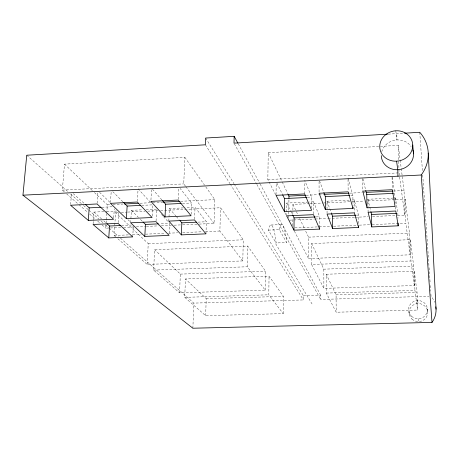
<?xml version="1.0" encoding="UTF-8"?>
<svg xmlns="http://www.w3.org/2000/svg" width="459" height="459" viewBox="0 0 459 459"><rect width="100%" height="100%" fill="white"/><g stroke="black" fill="none" stroke-linecap="round" stroke-linejoin="round"><path stroke-width="0.34" stroke-dasharray="2.29 1.72" d="M311.586 264.493L311.615 243.551L410.317 239.684L413.679 266.065L414.282 285.555L323.882 288.355L311.586 264.493L410.96 260.976L414.282 285.555M311.644 208.237L311.655 197.267L304.707 180.312M313.514 213.963L313.52 201.811L309.291 202.006M367.986 200.899L405.154 199.172L409.474 233.08L410.128 254.82L308.511 258.526L308.563 237.154L304.885 229.443M120.465 238.169L193.83 303.106L303.416 299.934L303.433 295.705L234.354 184.3M304.656 193.939L304.701 181.747M292.767 225.805L292.825 217.95M292.853 214.382L292.876 210.813M292.882 210.102L292.928 204.393L309.366 203.624M286.623 215.868L286.743 203.062L308.586 202.04M288.768 218.054L288.831 210.968M288.837 210.256L288.935 198.913M283.214 313.629L283.392 296.371L269.06 276.157L185.465 278.957L184.707 297.34L205.643 315.689L283.214 313.629L268.785 294.81L269.06 276.157M276.048 194.61L276.192 183.187M265.227 290.174L265.531 271.171L247.728 246.058L154.643 249.707L153.599 270.081L179.549 292.825L265.227 290.174L247.281 266.765L247.728 246.058M275.675 194.811L267.827 179.589L268.251 152.681L398.303 145.371L400.099 159.485M117.843 238.749L147.132 264.418L242.8 260.924L243.287 239.793L220.584 207.755L187.014 209.315M242.8 260.924L219.867 231.02L220.584 207.755M199.091 224.095L214.055 223.441L214.835 199.642L204.984 185.746M205.643 315.689L206.229 298.666L185.465 278.957M205.959 233.849L206.384 221.754L195.041 207.353L185.78 207.789M194.576 219.264L195.041 207.353M192.872 328.219L193.83 303.106M191.139 214.33L191.598 202.987L180.106 188.397M185.465 186.159L183.732 183.898L184.874 157.368L64.49 164.138L62.349 190.124L64.495 192M179.549 292.825L180.353 274.109L154.643 249.707M178.212 199.349L178.717 188.115M168.809 221.106L168.969 217.623M169.004 216.923L169.4 208.552L185.069 207.818M169.193 233.27L169.658 223.372L159.692 223.814M156.066 220.98L156.639 209.843M152.141 216.109L152.738 204.84L141.361 205.38M147.132 264.418L148.246 243.631L115.588 212.637L114.716 226.201M150.942 199.969L151.499 189.492M137.356 201.329L137.998 190.175M130.66 222.804L130.867 219.339M130.907 218.645L131.4 210.331L142.634 209.809M132.731 236.913L133.345 226.373M115.714 236.884L114.113 235.484L114.67 226.918M118.106 222.672L118.766 212.305M110.458 202.631L111.198 191.529M113.706 217.859L114.297 208.759M120.728 227.515L105.765 228.169L106.293 220.383M106.339 219.672L106.718 214.009M106.769 213.303L107.337 204.806L93.917 192.069M97.113 203.274L97.893 192.201M93.097 223.785L93.297 221.031M93.343 220.343L93.934 212.087L103.9 211.622M70.623 204.559L71.495 193.532M388.239 134.131L403.765 133.225M62.349 190.124L183.732 183.898M267.827 179.589L398.332 172.894M107.337 204.806L110.189 204.668M113.034 204.536L123.001 204.054M140.087 203.234L152.187 202.654M152.899 202.62L162.153 202.172M180.662 201.283L214.835 199.642M306.119 195.253L318.271 194.668M318.988 194.633L323.274 194.427M349.724 193.159L361.881 192.573M362.593 192.539L365.456 192.401M393.334 191.064L404.058 190.548L404.763 215.116L396.169 215.495M101.823 207.261L112.335 206.762M182.475 203.423L191.598 202.987M307.375 197.468L311.655 197.267M350.762 195.402L352.879 195.304L353.005 205.655M106.752 211.484L116.718 211.02M146.14 209.643L156.674 209.149M327.055 213.355L327.009 201.18L349.179 200.141M352.042 200.004L354.187 199.906L358.485 215.059L358.617 224.715M368.095 212.247L367.877 199.263L395.463 197.972L397.861 213.326L397.987 218.186M115.588 212.637L118.445 212.506M121.302 212.374L127.017 212.104M127.734 212.075L144.872 211.278M147.729 211.146L159.875 210.578M160.587 210.543L186.302 209.35M310.083 203.595L322.952 202.993M323.664 202.964L351.542 201.667M352.26 201.633L364.412 201.065M121.492 225.495L131.32 225.059M197.972 222.127L206.384 221.754M316.102 216.923L319.659 216.768L319.671 227.733M356.379 215.151L358.485 215.059M123.574 227.389L133.552 226.953M136.398 226.832L145.664 226.425M146.375 226.396L158.487 225.868M161.333 225.742L171.31 225.306M174.156 225.18L181.993 224.841M182.705 224.807L198.38 224.124M289.468 220.148L293.049 219.993M293.76 219.964L314.53 219.058M315.247 219.023L327.422 218.495M328.133 218.461L354.635 217.308M355.346 217.273L368.238 216.711M372.536 216.522L395.451 215.523M270.976 225.008L281.78 224.543M114.113 235.484L129.122 234.853M132.691 234.698L141.269 234.337M145.555 234.159L165.561 233.315M168.419 233.195L177.708 232.799M182.711 232.587L202.717 231.743M205.575 231.623L219.867 231.02M294.902 227.853L318.523 226.861M319.234 226.826L330.692 226.344M333.555 226.224L358.605 225.168M359.322 225.139L371.492 224.623M372.209 224.594L405.848 223.177L410.128 254.82M268.377 230.114L279.353 229.655L286.623 242.553L276.106 242.972A27.391 4.768 87.8 0 0 268.377 230.114L276.106 242.972M148.246 243.631L243.287 239.793M308.563 237.154L409.474 233.08M153.599 270.081L247.281 266.765M180.353 274.109L265.531 271.171M311.615 243.551L323.836 269.163L413.679 266.065M326.257 274.235L414.345 271.286L417.036 292.4L417.598 310.06L336.183 312.223L326.32 293.083L326.257 274.235L336.074 294.804L336.183 312.223M184.707 297.34L268.785 294.81M326.32 293.083L414.942 290.415L417.598 310.06M303.433 295.705L320.669 295.194L320.675 299.434L428.901 296.302M206.229 298.666L283.392 296.371M336.074 294.804L417.036 292.4M66.635 193.882L78.432 204.215M78.965 204.685L87.543 212.196M89.683 214.078L95.581 219.241M97.727 221.123L99.867 222.999M102.013 224.881L105.765 228.169M26.742 155.222L68.517 192.195M70.657 194.088L81.369 203.572M83.509 205.466L88.329 209.734M88.868 210.205L99.041 219.213M101.187 221.106L103.327 223.005M105.467 224.899L108.68 227.744M109.219 228.215L118.319 236.276M73.205 193.583L84.404 203.578M93.934 212.087L101.743 219.052M103.826 220.911L106.425 223.235M64.49 164.138L93.401 191.575M99.534 192.304L110.326 202.7M127.9 219.637L130.413 222.064M112.776 191.632L123.178 202.08M131.4 210.331L138.423 217.388M140.431 219.402L142.439 221.416M138.079 188.781L150.374 202.247M161.482 214.416L162.922 216M163.404 216.528L168.694 222.322M152.514 189.171L161.878 199.923M169.4 208.552L175.854 215.959M176.313 216.487L179.079 219.66M185.895 186.721L214.055 223.441M184.874 157.368L204.571 185.166M205.414 144.797L229.913 183.583M230.298 184.191L303.416 299.934M205.661 138.039L233.975 183.692M275.664 243.769L312.028 303.933M234.348 143.759L256.535 183.772M256.879 184.398L320.675 299.434M238.284 143.874L259.823 183.428M260.161 184.059L320.669 295.194M284.827 212.569L286.135 215.105M294.391 231.129L308.511 258.526M276.829 183.009L282.365 194.203M286.743 203.062L290.409 210.48M290.713 211.1L292.549 214.806M268.251 152.681L281.952 181.403M282.262 182.039L287.741 193.526M292.928 204.393L297.834 214.669M299.67 218.524L304.575 228.806M313.52 201.811L319.659 216.768M319.544 180.898L323.647 192.028M327.009 201.18L331.335 212.936M348.008 178.115L352.879 195.304M362.931 178.758L365.594 189.808M367.877 199.263L370.711 211.025M408.94 312.24L409.451 315.109M392.221 177.272L394.729 193.308L394.906 200.262M418.281 318.798L418.665 321.593M404.763 215.116L399.049 172.859L398.951 169.337M395.79 130.781L396.972 139.938L396.805 133.632M417.696 300.519L418.086 303.542M400.191 160.191L401.177 167.96M401.269 168.665L404.058 190.548M427.455 309.377L427.719 312.298M419.767 132.29L422.418 170.782M422.71 175.063L429.039 267.012M429.09 267.723L429.578 274.855M429.63 275.566L430.123 282.692M430.318 285.544L430.708 291.247M430.903 294.099L431.053 296.239A22.48 21.751 1.8 0 1 434.633 302.297M414.345 271.286L414.942 290.415M410.317 239.684L410.96 260.976M405.154 199.172L405.848 223.177M398.303 145.371L398.934 168.631M395.463 197.972L395.601 203.463M395.692 206.9L395.796 211.02M392.038 177.26L392.33 189.01M362.616 178.752L362.805 191.128M354.187 199.906L354.348 212.861M348.025 179.486L348.146 191.151M323.836 269.163L323.882 288.355M319.068 181.632L319.08 193.245M381.756 151.763A16.18 14.86 -11.8 0 1 394.906 140.179A16.18 14.86 -11.8 0 1 411.132 146.547M279.353 229.655A27.442 4.464 87.8 0 1 286.623 242.553M411.545 316.314A9.455 9.14 2.8 0 0 427.214 311.759A9.455 9.14 2.8 0 0 415.257 300.903A9.455 9.14 2.8 0 0 411.545 316.314M412.016 319.137A9.329 9.031 3.5 0 0 427.478 314.65A9.329 9.031 3.5 0 0 415.682 303.915A9.329 9.031 3.5 0 0 412.016 319.137"/><path stroke-width="0.69" d="M319.671 227.733L319.671 229.098L293.989 230.171L294.076 217.899L292.853 215.426M288.94 198.208L288.958 196.079L288.045 194.163M284.385 211.524L276.037 195.322L304.656 193.939L311.638 210.291L284.385 211.524L284.517 198.558L282.669 194.828M435.832 306.819A22.48 21.751 1.8 0 1 431.999 322.413L192.872 328.219L22.95 195.19L26.742 155.222L205.414 144.797L205.661 138.039L234.182 136.334L233.998 143.133L387.522 134.171M181.322 234.882L168.809 221.106L194.547 219.964L205.959 233.849L181.322 234.882L181.844 222.839L180.003 220.722M165.011 216.929L150.868 201.369L178.184 200.049L191.082 215.753L165.011 216.929L165.63 204.226L162.348 200.463M144.797 236.408L130.66 222.804L156.031 221.674L169.096 235.392L144.797 236.408L145.451 224.44L142.944 221.921M126.374 218.679L110.412 203.326L137.316 202.023L152.067 217.514L126.374 218.679L127.143 206.057L123.672 202.574M108.76 237.911L93.051 224.474L118.061 223.361L132.731 236.913L108.76 237.911L109.546 226.017L106.947 223.699M88.289 220.406L70.566 205.248L97.061 203.968L113.614 219.259L88.289 220.406L89.207 207.864L85.472 204.53M404.459 133.185L419.767 132.29A38.441 35.32 -12.7 0 1 421.236 174.999L431.999 322.413M22.95 195.19L421.236 174.999M124.423 203.985L138.664 203.303M162.865 202.138L179.951 201.317M288.958 196.079L305.401 195.287M323.991 194.392L349.012 193.193M366.167 192.367L392.617 191.099M89.207 207.864L101.118 207.296M127.143 206.057L140.649 205.414M165.63 204.226L181.07 203.486M284.517 198.558L306.658 197.502M323.888 192.682L325.333 196.613L349.351 195.471M365.76 190.496L366.764 194.639L393.334 193.377M353.04 208.42L348.151 191.839L319.08 193.245L325.368 209.671L353.04 208.42L353.023 207.038M366.976 207.789L395.067 206.516L392.347 189.705L362.805 191.128L366.976 207.789L366.764 194.639M109.546 226.017L120.786 225.524M145.451 224.44L158.263 223.877M181.844 222.839L196.567 222.19M294.076 217.899L315.396 216.958M331.576 213.59L332.54 216.2L355.679 215.185M370.878 211.719L371.549 214.485L396.438 213.389M358.651 227.475L354.348 212.861L327.055 214.072L332.603 228.559L358.651 227.475L358.634 226.092M398.194 225.822L395.796 211.02L368.095 212.247L371.773 226.924L398.194 225.822L398.119 223.045M234.182 136.334L237.94 143.242M293.989 230.171L286.623 215.868L313.514 214.674L319.671 229.098M396.599 161.184L397.769 169.721L397.942 176.181M412.744 144.975A16.57 15.164 -12.2 0 1 388.412 159.64A16.57 15.164 -12.2 0 1 387.574 133.322A16.57 15.164 -12.2 0 1 412.744 144.975L413.542 153.874M428.253 153.071L436.05 309.154M371.549 214.485L371.773 226.924M332.54 216.2L332.603 228.559M325.333 196.613L325.368 209.671M412.865 150.047A16.18 14.86 -11.8 0 1 399.921 169.474A16.18 14.86 -11.8 0 1 381.297 155.635"/></g></svg>
